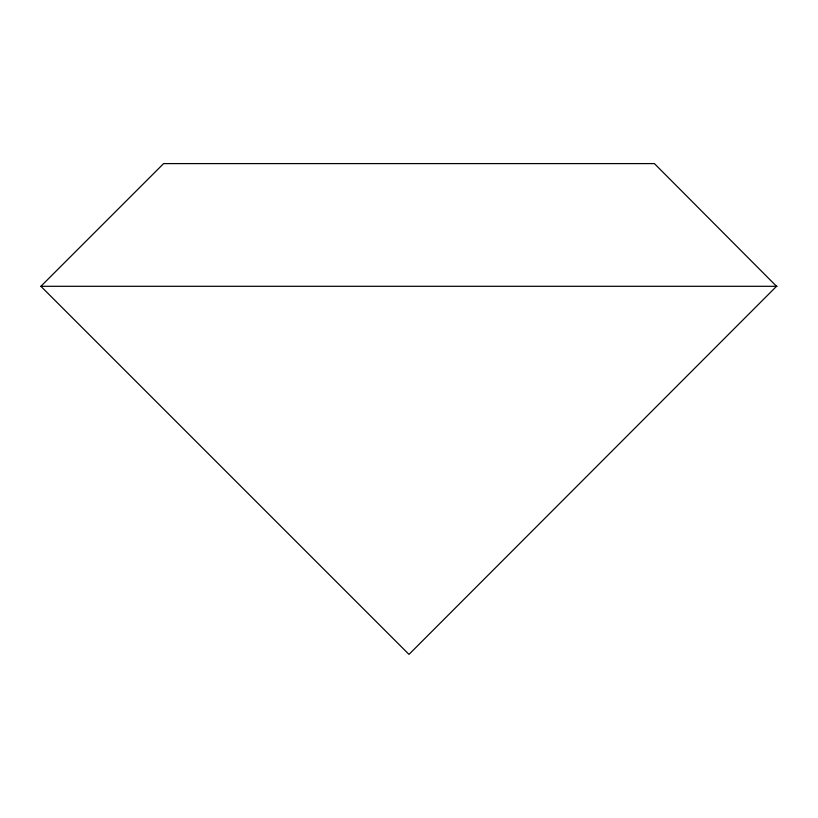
<?xml version="1.0" encoding="UTF-8"?>
<svg xmlns="http://www.w3.org/2000/svg" width="818" height="818" viewBox="0 0 818 818"><rect width="100%" height="100%" fill="white"/><g stroke="black" fill="none" stroke-linecap="round" stroke-linejoin="round"><path stroke-width="1.23" d="M40.9 286.3L163.6 163.6L654.4 163.6L776.538 286.3L409 654.4L40.9 286.3L777.1 286.3"/></g></svg>
